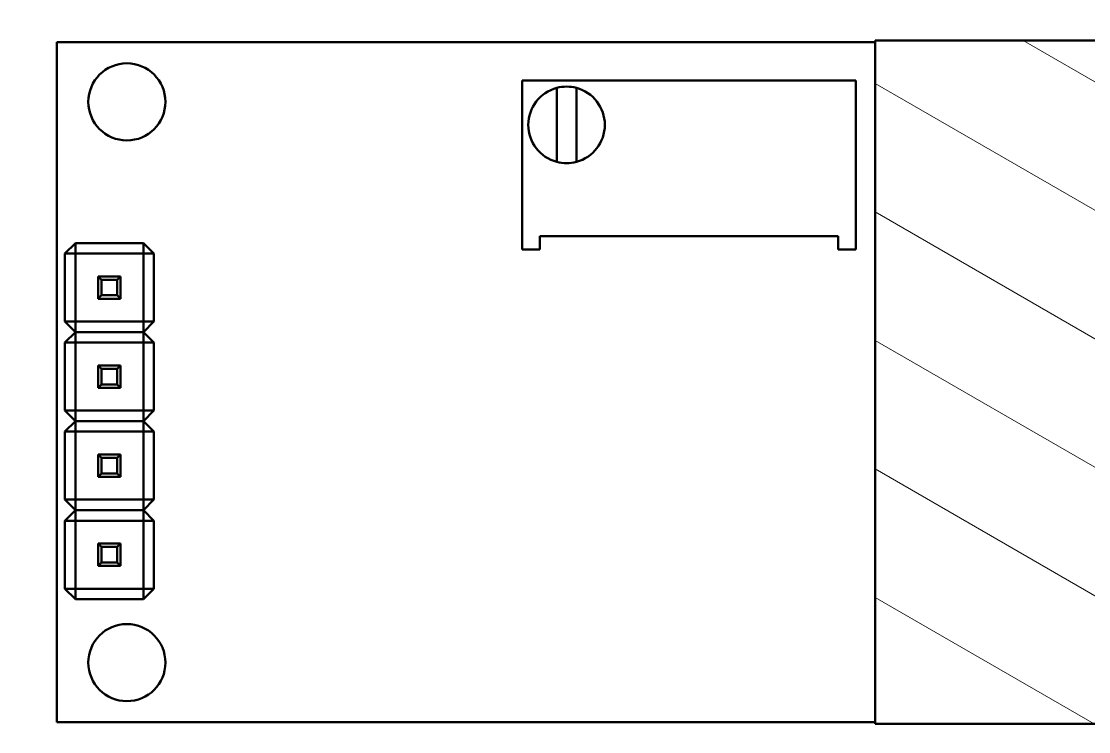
# Model space of a CAD drawing. Header units: millimetres. Extents: x 0 to 841, y 0 to 594.
# Drawn here: x 470.09 to 500.55, y 289.96 to 310.22 of the extents above; entities that cross this region are included whole.
import ezdxf

# ---------------------------------------------------------------- set-up
doc = ezdxf.new("R2010")
doc.units = ezdxf.units.MM
doc.layers.add('Hatch (ISO)', color=7, linetype='Continuous', lineweight=18)
doc.layers.add('Visible (ISO)', color=7, linetype='Continuous', lineweight=50)

msp = doc.modelspace()

# ---------------------------------------------------------------- hatches: boundary and pattern name
at = {"layer": 'Hatch (ISO)'}
h = msp.add_hatch(dxfattribs=at)
h.set_pattern_fill('ANSI31', color=256, scale=25.4, style=0)
h.set_pattern_definition([(45, (0, 0), (-2.245064, 2.245064), [])])
edge = h.paths.add_edge_path()
edge.add_ellipse((416.288, 307.621), major_axis=(-9.758, 2.186), ratio=1, start_angle=270, end_angle=282.6294)
edge.add_line((416.288, 317.621), (382.416, 317.621))
edge.add_ellipse((382.416, 312.621), major_axis=(-5, 0), ratio=1, start_angle=270, end_angle=360)
edge.add_line((377.416, 312.621), (377.416, 210.621))
edge.add_ellipse((382.416, 210.621), major_axis=(0, -5), ratio=1, start_angle=270, end_angle=360)
edge.add_line((382.416, 205.621), (416.288, 205.621))
edge.add_ellipse((416.288, 215.621), major_axis=(10, 0), ratio=1, start_angle=270, end_angle=282.6294)
edge.add_ellipse((445.416, 85.621), major_axis=(120.242, 26.942), ratio=1, start_angle=64.74122, end_angle=90, ccw=False)
edge.add_ellipse((474.544, 215.621), major_axis=(9.758, -2.186), ratio=1, start_angle=270, end_angle=282.6294)
edge.add_line((474.544, 205.621), (558.416, 205.621))
edge.add_ellipse((558.416, 210.621), major_axis=(5, 0), ratio=1, start_angle=270, end_angle=360)
edge.add_line((563.416, 210.621), (563.416, 312.621))
edge.add_ellipse((558.416, 312.621), major_axis=(0, 5), ratio=1, start_angle=270, end_angle=360)
edge.add_line((558.416, 317.621), (474.544, 317.621))
edge.add_ellipse((474.544, 307.621), major_axis=(-10, 0), ratio=1, start_angle=270, end_angle=282.6294)
edge.add_ellipse((445.416, 437.621), major_axis=(-120.242, -26.942), ratio=1, start_angle=64.74122, end_angle=90, ccw=False)
edge = h.paths.add_edge_path(flags=0)
edge.add_line((388.916, 208.621), (388.916, 210.621))
edge.add_ellipse((382.416, 210.621), major_axis=(0, 6.5), ratio=1, start_angle=270, end_angle=363.5049)
edge.add_line((382.019, 217.108), (380.416, 217.108))
edge.add_line((380.416, 217.108), (380.416, 221.814))
edge.add_spline(control_points=[(380.416, 221.814), (380.416, 222.421), (380.5, 223.145), (380.692, 224.324), (380.822, 224.956), (381.036, 226.225), (381.109, 226.863), (381.109, 228.037), (381.036, 228.675), (380.822, 229.944), (380.692, 230.576), (380.5, 231.755), (380.416, 232.479), (380.416, 233.086)], knot_values=[1.346639, 1.346639, 1.346639, 1.346639, 1.528836, 1.528836, 1.705012, 1.705012, 1.881187, 1.881187, 2.057362, 2.057362, 2.233538, 2.233538, 2.415734, 2.415734, 2.415734, 2.415734], degree=3, periodic=0)
edge.add_line((380.416, 233.086), (380.416, 241.621))
edge.add_ellipse((380.416, 244.121), major_axis=(2.5, 0), ratio=1, start_angle=270, end_angle=450)
edge.add_line((380.416, 246.621), (380.416, 276.621))
edge.add_ellipse((380.416, 279.121), major_axis=(2.5, 0), ratio=1, start_angle=270, end_angle=450)
edge.add_line((380.416, 281.621), (380.416, 306.121))
edge.add_line((380.416, 306.121), (382.489, 306.121))
edge.add_ellipse((382.416, 312.621), major_axis=(6.5, 0.073), ratio=1, start_angle=270, end_angle=359.355)
edge.add_line((388.916, 312.621), (388.916, 314.621))
edge.add_line((388.916, 314.621), (416.288, 314.621))
edge.add_ellipse((416.288, 307.621), major_axis=(7, 0), ratio=1, start_angle=77.3706, end_angle=90, ccw=False)
edge.add_ellipse((445.416, 437.621), major_axis=(123.169, -27.598), ratio=1, start_angle=270, end_angle=279.22446)
edge.add_ellipse((445.416, 311.397), major_axis=(-0.223, -7.497), ratio=1, start_angle=270, end_angle=453.4049)
edge.add_ellipse((445.416, 437.621), major_axis=(126.001, 7.497), ratio=1, start_angle=270, end_angle=279.22446)
edge.add_ellipse((474.544, 307.621), major_axis=(6.831, 1.531), ratio=1, start_angle=77.3706, end_angle=90, ccw=False)
edge.add_line((474.544, 314.621), (535.916, 314.621))
edge.add_ellipse((538.416, 314.621), major_axis=(0, -2.5), ratio=1, start_angle=270, end_angle=450)
edge.add_line((540.916, 314.621), (551.918, 314.621))
edge.add_line((551.918, 314.621), (551.918, 312.445))
edge.add_ellipse((558.416, 312.621), major_axis=(0.176, -6.498), ratio=1, start_angle=270, end_angle=359.0971)
edge.add_line((558.489, 306.121), (560.416, 306.121))
edge.add_line((560.416, 306.121), (560.416, 217.108))
edge.add_line((560.416, 217.108), (558.813, 217.108))
edge.add_ellipse((558.416, 210.621), major_axis=(-6.488, 0.397), ratio=1, start_angle=270, end_angle=361.9571)
edge.add_line((551.918, 210.796), (551.918, 208.621))
edge.add_line((551.918, 208.621), (540.916, 208.621))
edge.add_ellipse((538.416, 208.621), major_axis=(0, 2.5), ratio=1, start_angle=270, end_angle=450)
edge.add_line((535.916, 208.621), (474.544, 208.621))
edge.add_ellipse((474.544, 215.621), major_axis=(-7, 0), ratio=1, start_angle=77.3706, end_angle=90, ccw=False)
edge.add_ellipse((445.416, 85.621), major_axis=(-123.169, 27.598), ratio=1, start_angle=270, end_angle=279.22446)
edge.add_ellipse((445.416, 211.844), major_axis=(0.223, 7.497), ratio=1, start_angle=270, end_angle=453.4049)
edge.add_ellipse((445.416, 85.621), major_axis=(-126.001, -7.497), ratio=1, start_angle=270, end_angle=279.22446)
edge.add_ellipse((416.288, 215.621), major_axis=(-6.831, -1.531), ratio=1, start_angle=77.3706, end_angle=90, ccw=False)
edge.add_line((416.288, 208.621), (388.916, 208.621))
edge = h.paths.add_edge_path(flags=0)
edge.add_ellipse((557.666, 211.371), major_axis=(0, 2.172), ratio=1, start_angle=0, end_angle=360)
edge = h.paths.add_edge_path(flags=0)
edge.add_ellipse((557.666, 311.871), major_axis=(0, 2.172), ratio=1, start_angle=0, end_angle=360)
edge = h.paths.add_edge_path(flags=0)
edge.add_ellipse((383.166, 311.871), major_axis=(0, 2.172), ratio=1, start_angle=0, end_angle=360)
edge = h.paths.add_edge_path(flags=0)
edge.add_ellipse((383.166, 211.371), major_axis=(0, 2.172), ratio=1, start_angle=0, end_angle=360)
edge = h.paths.add_edge_path(flags=0)
edge.add_ellipse((445.416, 214.344), major_axis=(0, 2), ratio=1, start_angle=0, end_angle=360)
edge = h.paths.add_edge_path(flags=0)
edge.add_ellipse((445.416, 308.897), major_axis=(0, 2), ratio=1, start_angle=0, end_angle=360)
h = msp.add_hatch(dxfattribs=at)
h.set_pattern_fill('ANSI31', color=256, scale=25.4, angle=105.0002, style=0)
h.set_pattern_definition([(150.00025, (0, 0), (-1.587488, -2.749637), [])])
h.paths.add_polyline_path([(494.454, 290.175), (511.454, 290.175), (511.454, 309.675), (494.454, 309.675)])

# ---------------------------------------------------------------- linework, layer by layer
at = {"layer": 'Visible (ISO)'}
for p, q in [((471.104, 309.625), (471.104, 290.225)), ((494.454, 309.625), (471.104, 309.625)), ((511.454, 309.675), (494.454, 309.675)), ((494.454, 309.675), (494.454, 290.175)), ((484.381, 303.712), (484.381, 308.538)), ((484.381, 308.538), (493.906, 308.538)), ((493.906, 303.712), (493.906, 308.538)), ((485.372, 308.324), (485.372, 306.212)), ((485.931, 308.324), (485.931, 306.212)), ((484.889, 304.093), (493.399, 304.093)), ((484.889, 304.093), (484.889, 303.712)), ((493.399, 304.093), (493.399, 303.712)), ((471.334, 303.595), (471.634, 303.895)), ((471.634, 303.895), (471.634, 303.595)), ((473.574, 303.895), (471.634, 303.895)), ((473.574, 303.895), (473.874, 303.595)), ((473.574, 303.595), (473.574, 303.895)), ((484.889, 303.712), (484.381, 303.712)), ((493.906, 303.712), (493.399, 303.712)), ((471.634, 303.595), (471.334, 303.595)), ((471.334, 303.595), (471.334, 301.655)), ((471.634, 301.655), (471.634, 303.595)), ((471.634, 303.595), (473.574, 303.595)), ((473.874, 303.595), (473.574, 303.595)), ((473.574, 303.595), (473.574, 301.655)), ((473.874, 301.655), (473.874, 303.595)), ((472.924, 302.945), (472.284, 302.945)), ((472.384, 302.845), (472.284, 302.945)), ((472.284, 302.945), (472.284, 302.305)), ((472.384, 302.845), (472.824, 302.845)), ((472.384, 302.405), (472.384, 302.845)), ((472.824, 302.845), (472.924, 302.945)), ((472.824, 302.845), (472.824, 302.405)), ((472.924, 302.305), (472.924, 302.945)), ((472.384, 302.405), (472.284, 302.305)), ((472.284, 302.305), (472.924, 302.305)), ((472.824, 302.405), (472.384, 302.405)), ((472.824, 302.405), (472.924, 302.305)), ((471.334, 301.655), (471.634, 301.655)), ((471.634, 301.355), (471.334, 301.655)), ((471.634, 301.655), (471.634, 301.355)), ((473.574, 301.655), (471.634, 301.655)), ((473.574, 301.355), (473.574, 301.655)), ((473.874, 301.655), (473.574, 301.355)), ((473.574, 301.655), (473.874, 301.655)), ((471.334, 301.055), (471.634, 301.355)), ((471.634, 301.355), (473.574, 301.355)), ((471.634, 301.355), (471.634, 301.055)), ((473.574, 301.355), (471.634, 301.355)), ((473.574, 301.355), (473.874, 301.055)), ((473.574, 301.055), (473.574, 301.355)), ((471.634, 301.055), (471.334, 301.055)), ((471.334, 301.055), (471.334, 299.115)), ((471.634, 299.115), (471.634, 301.055)), ((471.634, 301.055), (473.574, 301.055)), ((473.874, 301.055), (473.574, 301.055)), ((473.574, 301.055), (473.574, 299.115)), ((473.874, 299.115), (473.874, 301.055)), ((472.924, 300.405), (472.284, 300.405)), ((472.384, 300.305), (472.284, 300.405)), ((472.284, 300.405), (472.284, 299.765)), ((472.824, 300.305), (472.924, 300.405)), ((472.924, 299.765), (472.924, 300.405)), ((472.384, 300.305), (472.824, 300.305)), ((472.384, 299.865), (472.384, 300.305)), ((472.824, 300.305), (472.824, 299.865)), ((472.384, 299.865), (472.284, 299.765)), ((472.284, 299.765), (472.924, 299.765)), ((472.824, 299.865), (472.384, 299.865)), ((472.824, 299.865), (472.924, 299.765)), ((471.334, 299.115), (471.634, 299.115)), ((471.634, 298.815), (471.334, 299.115)), ((471.634, 299.115), (471.634, 298.815)), ((473.574, 299.115), (471.634, 299.115)), ((473.574, 298.815), (473.574, 299.115)), ((473.874, 299.115), (473.574, 298.815)), ((473.574, 299.115), (473.874, 299.115)), ((471.334, 298.515), (471.634, 298.815)), ((471.634, 298.815), (473.574, 298.815)), ((471.634, 298.815), (471.634, 298.515)), ((473.574, 298.815), (471.634, 298.815)), ((473.574, 298.815), (473.874, 298.515)), ((473.574, 298.515), (473.574, 298.815)), ((471.634, 298.515), (471.334, 298.515)), ((471.334, 298.515), (471.334, 296.575)), ((471.634, 296.575), (471.634, 298.515)), ((471.634, 298.515), (473.574, 298.515)), ((473.874, 298.515), (473.574, 298.515)), ((473.574, 298.515), (473.574, 296.575)), ((473.874, 296.575), (473.874, 298.515)), ((472.924, 297.865), (472.284, 297.865)), ((472.384, 297.765), (472.284, 297.865)), ((472.284, 297.865), (472.284, 297.225)), ((472.384, 297.765), (472.824, 297.765)), ((472.384, 297.325), (472.384, 297.765)), ((472.824, 297.765), (472.924, 297.865)), ((472.824, 297.765), (472.824, 297.325)), ((472.924, 297.225), (472.924, 297.865)), ((472.384, 297.325), (472.284, 297.225)), ((472.824, 297.325), (472.384, 297.325)), ((472.824, 297.325), (472.924, 297.225)), ((472.284, 297.225), (472.924, 297.225)), ((471.334, 296.575), (471.634, 296.575)), ((471.634, 296.275), (471.334, 296.575)), ((471.634, 296.575), (471.634, 296.275)), ((473.574, 296.575), (471.634, 296.575)), ((473.574, 296.275), (473.574, 296.575)), ((473.874, 296.575), (473.574, 296.275)), ((473.574, 296.575), (473.874, 296.575)), ((471.334, 295.975), (471.634, 296.275)), ((471.634, 296.275), (473.574, 296.275)), ((471.634, 296.275), (471.634, 295.975)), ((473.574, 296.275), (471.634, 296.275)), ((473.574, 296.275), (473.874, 295.975)), ((473.574, 295.975), (473.574, 296.275)), ((471.634, 295.975), (471.334, 295.975)), ((471.334, 295.975), (471.334, 294.035)), ((471.634, 294.035), (471.634, 295.975)), ((471.634, 295.975), (473.574, 295.975)), ((473.874, 295.975), (473.574, 295.975)), ((473.574, 295.975), (473.574, 294.035)), ((473.874, 294.035), (473.874, 295.975)), ((472.924, 295.325), (472.284, 295.325)), ((472.384, 295.225), (472.284, 295.325)), ((472.284, 295.325), (472.284, 294.685)), ((472.384, 295.225), (472.824, 295.225)), ((472.384, 294.785), (472.384, 295.225)), ((472.824, 295.225), (472.924, 295.325)), ((472.824, 295.225), (472.824, 294.785)), ((472.924, 294.685), (472.924, 295.325)), ((472.384, 294.785), (472.284, 294.685)), ((472.284, 294.685), (472.924, 294.685)), ((472.824, 294.785), (472.384, 294.785)), ((472.824, 294.785), (472.924, 294.685)), ((471.334, 294.035), (471.634, 294.035)), ((471.634, 293.735), (471.334, 294.035)), ((471.634, 294.035), (471.634, 293.735)), ((473.574, 294.035), (471.634, 294.035)), ((473.574, 293.735), (473.574, 294.035)), ((473.874, 294.035), (473.574, 293.735)), ((473.574, 294.035), (473.874, 294.035)), ((471.634, 293.735), (473.574, 293.735)), ((471.104, 290.225), (494.454, 290.225)), ((494.454, 290.175), (511.454, 290.175))]:
    msp.add_line(p, q, dxfattribs=at)
for centre in [(473.104, 307.925), (473.104, 291.925)]:
    msp.add_circle(centre, 1.1, dxfattribs=at)
for start, end in [(104.8218, 255.1782), (75.1782, 104.8218), (284.8218, 75.1782), (255.1782, 284.8218)]:
    msp.add_arc((485.651, 307.268), 1.092, start, end, dxfattribs=at)

doc.saveas('drawing.dxf')
